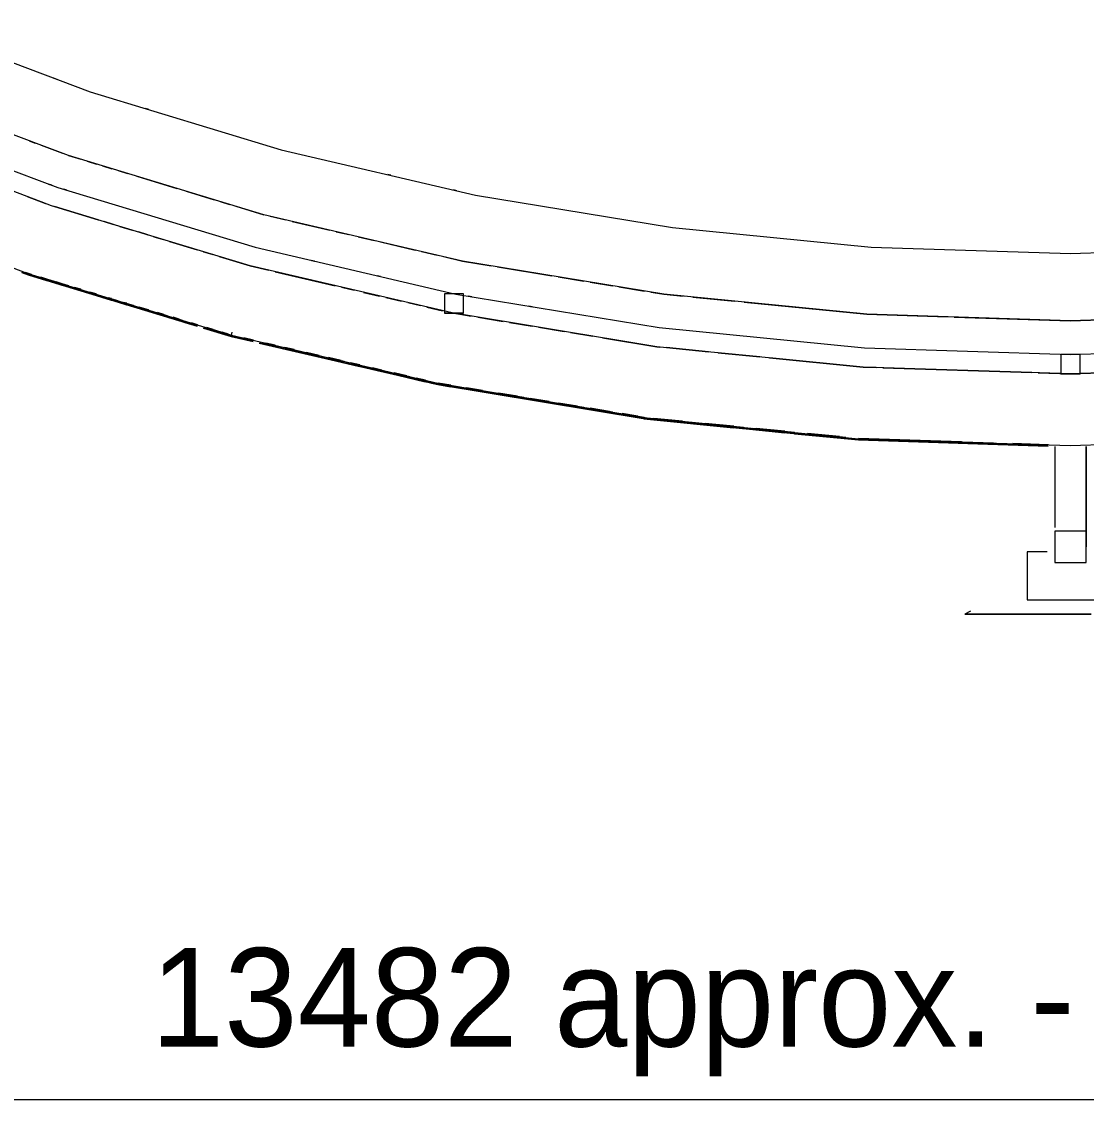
# Paper-space layout '01 Plans' of a CAD drawing. Header units: millimetres. Extents: x 5 to 415, y 7 to 290.
# Drawn here: x 70.19 to 92.33, y 107 to 129.42 of the extents above; entities that cross this region are included whole.
import ezdxf
from ezdxf.enums import TextEntityAlignment as Align

# ---------------------------------------------------------------- set-up
doc = ezdxf.new("R2010")
doc.units = ezdxf.units.MM
doc.layers.add('DIMENSIONS', color=7, linetype='Continuous')
doc.layers.add('GEOMETRY', color=7, linetype='Continuous')

# ---------------------------------------------------------------- blocks, each defined once
blk = doc.blocks.new('SHEET_01')
at = {"layer": 'DIMENSIONS', "lineweight": 13}
blk.add_line((24.592, 107), (159.408, 107), dxfattribs=at)
at = {"layer": 'GEOMETRY', "lineweight": 13}
for p, q in [((67.735, 129.418), (71.618, 127.957)), ((70.929, 128.216), (70.866, 128.24)), ((71.168, 126.631), (67.199, 128.125)), ((71.618, 127.957), (75.589, 126.752)), ((72.835, 127.588), (72.771, 127.607)), ((66.931, 127.478), (70.943, 125.968)), ((70.814, 125.589), (66.778, 127.109)), ((70.349, 126.939), (70.475, 126.892)), ((70.601, 126.844), (71.042, 126.678)), ((75.589, 126.752), (79.63, 125.81)), ((71.168, 126.631), (71.426, 126.553)), ((75.226, 125.4), (71.168, 126.631)), ((71.555, 126.514), (71.748, 126.455)), ((71.877, 126.416), (72.07, 126.357)), ((72.199, 126.318), (72.392, 126.26)), ((77.87, 126.22), (77.805, 126.235)), ((70.818, 126.015), (70.755, 126.039)), ((70.755, 126.039), (70.818, 126.015)), ((70.818, 126.015), (70.755, 126.039)), ((72.585, 126.201), (73.423, 125.947)), ((70.31, 125.779), (70.688, 125.637)), ((70.688, 125.637), (70.31, 125.779)), ((70.31, 125.779), (70.688, 125.637)), ((70.943, 125.968), (75.045, 124.724)), ((71.135, 125.91), (71.071, 125.929)), ((71.071, 125.929), (71.135, 125.91)), ((71.135, 125.91), (71.071, 125.929)), ((73.616, 125.888), (74.196, 125.712)), ((79.239, 125.901), (79.173, 125.916)), ((79.63, 125.81), (83.724, 125.134)), ((70.332, 124.169), (66.204, 125.723)), ((74.942, 124.337), (70.814, 125.589)), ((70.879, 125.57), (71.782, 125.296)), ((71.782, 125.296), (70.879, 125.57)), ((70.879, 125.57), (71.782, 125.296)), ((74.324, 125.673), (74.518, 125.615)), ((74.647, 125.576), (75.226, 125.4)), ((79.356, 124.437), (75.226, 125.4)), ((75.357, 125.369), (75.685, 125.293)), ((71.911, 125.257), (72.104, 125.198)), ((72.104, 125.198), (71.911, 125.257)), ((71.911, 125.257), (72.104, 125.198)), ((72.233, 125.159), (72.491, 125.081)), ((72.491, 125.081), (72.233, 125.159)), ((72.233, 125.159), (72.491, 125.081)), ((75.816, 125.262), (76.603, 125.079)), ((83.724, 125.134), (87.853, 124.727)), ((72.62, 125.042), (72.814, 124.983)), ((72.814, 124.983), (72.62, 125.042)), ((72.62, 125.042), (72.814, 124.983)), ((72.943, 124.944), (73.136, 124.885)), ((73.136, 124.885), (72.943, 124.944)), ((72.943, 124.944), (73.136, 124.885)), ((76.734, 125.048), (76.996, 124.987)), ((77.193, 124.941), (77.521, 124.865)), ((73.265, 124.846), (73.845, 124.67)), ((73.845, 124.67), (73.265, 124.846)), ((73.265, 124.846), (73.845, 124.67)), ((75.045, 124.724), (79.22, 123.75)), ((77.652, 124.834), (78.373, 124.666)), ((87.853, 124.727), (92, 124.592)), ((92, 124.592), (96.147, 124.727)), ((73.974, 124.631), (74.168, 124.572)), ((74.168, 124.572), (73.974, 124.631)), ((73.974, 124.631), (74.168, 124.572)), ((74.297, 124.533), (74.942, 124.337)), ((74.942, 124.337), (74.297, 124.533)), ((74.297, 124.533), (74.942, 124.337)), ((76.285, 124.435), (76.219, 124.45)), ((76.219, 124.45), (76.285, 124.435)), ((76.285, 124.435), (76.219, 124.45)), ((78.504, 124.636), (78.832, 124.559)), ((78.963, 124.529), (79.356, 124.437)), ((79.356, 124.437), (79.954, 124.338)), ((83.541, 123.746), (79.356, 124.437)), ((70.201, 124.197), (70.326, 124.15)), ((70.326, 124.15), (70.201, 124.197)), ((70.201, 124.197), (70.326, 124.15)), ((70.326, 124.15), (70.201, 124.197)), ((70.201, 124.197), (70.326, 124.15)), ((70.326, 124.15), (70.201, 124.197)), ((70.201, 124.197), (70.326, 124.15)), ((70.326, 124.15), (70.201, 124.197)), ((70.201, 124.197), (70.326, 124.15)), ((70.326, 124.15), (70.201, 124.197)), ((70.207, 124.216), (70.332, 124.169)), ((70.332, 124.169), (70.207, 124.216)), ((70.207, 124.216), (70.332, 124.169)), ((70.332, 124.169), (70.207, 124.216)), ((70.332, 124.169), (70.207, 124.216)), ((70.207, 124.216), (70.332, 124.169)), ((70.332, 124.169), (70.207, 124.216)), ((70.207, 124.216), (70.332, 124.169)), ((70.332, 124.169), (70.207, 124.216)), ((70.207, 124.216), (70.332, 124.169)), ((70.332, 124.169), (70.207, 124.216)), ((70.207, 124.216), (70.332, 124.169)), ((70.332, 124.169), (70.207, 124.216)), ((70.207, 124.216), (70.332, 124.169)), ((70.332, 124.169), (70.207, 124.216)), ((70.332, 124.169), (70.207, 124.216)), ((70.335, 124.178), (70.273, 124.202)), ((70.273, 124.202), (70.335, 124.178)), ((74.942, 124.337), (75.335, 124.246)), ((75.335, 124.246), (74.942, 124.337)), ((74.942, 124.337), (75.335, 124.246)), ((79.142, 123.358), (74.942, 124.337)), ((75.467, 124.215), (76.714, 123.924)), ((76.714, 123.924), (75.467, 124.215)), ((75.467, 124.215), (76.714, 123.924)), ((80.087, 124.316), (81.216, 124.13)), ((70.326, 124.15), (70.71, 124.034)), ((70.71, 124.034), (70.326, 124.15)), ((70.326, 124.15), (70.71, 124.034)), ((70.71, 124.034), (70.326, 124.15)), ((70.326, 124.15), (70.71, 124.034)), ((70.71, 124.034), (70.326, 124.15)), ((70.326, 124.15), (70.71, 124.034)), ((70.71, 124.034), (70.326, 124.15)), ((70.326, 124.15), (73.844, 123.083)), ((73.844, 123.083), (70.326, 124.15)), ((70.332, 124.169), (70.396, 124.149)), ((70.396, 124.149), (70.332, 124.169)), ((70.332, 124.169), (70.396, 124.149)), ((70.396, 124.149), (70.332, 124.169)), ((70.396, 124.149), (70.332, 124.169)), ((70.332, 124.169), (70.396, 124.149)), ((70.396, 124.149), (70.332, 124.169)), ((70.332, 124.169), (70.396, 124.149)), ((70.396, 124.149), (70.332, 124.169)), ((70.332, 124.169), (70.396, 124.149)), ((70.396, 124.149), (70.332, 124.169)), ((70.332, 124.169), (70.396, 124.149)), ((70.396, 124.149), (70.332, 124.169)), ((70.332, 124.169), (70.396, 124.149)), ((70.396, 124.149), (70.332, 124.169)), ((70.396, 124.149), (70.332, 124.169)), ((74.553, 122.888), (70.332, 124.169)), ((70.399, 124.159), (70.335, 124.178)), ((70.335, 124.178), (70.399, 124.159)), ((70.524, 124.111), (70.716, 124.052)), ((70.716, 124.052), (70.524, 124.111)), ((70.524, 124.111), (70.716, 124.052)), ((71.483, 123.82), (70.524, 124.111)), ((70.716, 124.052), (70.524, 124.111)), ((70.524, 124.111), (70.716, 124.052)), ((70.716, 124.052), (70.524, 124.111)), ((70.524, 124.111), (70.716, 124.052)), ((70.716, 124.052), (70.524, 124.111)), ((70.524, 124.111), (70.716, 124.052)), ((70.716, 124.052), (70.524, 124.111)), ((70.524, 124.111), (70.716, 124.052)), ((71.483, 123.82), (70.524, 124.111)), ((70.524, 124.111), (71.483, 123.82)), ((71.483, 123.82), (70.524, 124.111)), ((71.483, 123.82), (70.524, 124.111)), ((70.719, 124.062), (70.591, 124.101)), ((70.591, 124.101), (71.167, 123.926)), ((70.838, 123.995), (71.03, 123.936)), ((71.03, 123.936), (70.838, 123.995)), ((70.838, 123.995), (71.03, 123.936)), ((71.03, 123.936), (70.838, 123.995)), ((70.838, 123.995), (71.03, 123.936)), ((71.03, 123.936), (70.838, 123.995)), ((70.838, 123.995), (71.03, 123.936)), ((71.03, 123.936), (70.838, 123.995)), ((70.908, 123.994), (71.036, 123.955)), ((71.036, 123.955), (70.908, 123.994)), ((70.908, 123.994), (71.036, 123.955)), ((71.036, 123.955), (70.908, 123.994)), ((70.908, 123.994), (71.036, 123.955)), ((71.036, 123.955), (70.908, 123.994)), ((70.908, 123.994), (71.036, 123.955)), ((71.036, 123.955), (70.908, 123.994)), ((70.908, 123.994), (71.036, 123.955)), ((71.036, 123.955), (70.908, 123.994)), ((70.908, 123.994), (71.036, 123.955)), ((71.039, 123.965), (70.911, 124.004)), ((77.654, 124.115), (77.589, 124.131)), ((77.589, 124.131), (77.654, 124.115)), ((77.654, 124.115), (77.589, 124.131)), ((81.349, 124.108), (81.88, 124.02)), ((82.013, 123.998), (82.478, 123.921)), ((71.158, 123.898), (72.053, 123.626)), ((72.053, 123.626), (71.158, 123.898)), ((71.158, 123.898), (72.053, 123.626)), ((72.053, 123.626), (71.158, 123.898)), ((71.158, 123.898), (72.053, 123.626)), ((72.053, 123.626), (71.158, 123.898)), ((71.158, 123.898), (72.053, 123.626)), ((72.053, 123.626), (71.158, 123.898)), ((71.228, 123.897), (71.483, 123.82)), ((71.483, 123.82), (71.228, 123.897)), ((71.228, 123.897), (71.483, 123.82)), ((71.483, 123.82), (71.228, 123.897)), ((71.228, 123.897), (71.483, 123.82)), ((71.483, 123.82), (71.228, 123.897)), ((71.228, 123.897), (71.483, 123.82)), ((71.483, 123.82), (71.228, 123.897)), ((71.228, 123.897), (71.483, 123.82)), ((71.483, 123.82), (71.228, 123.897)), ((71.228, 123.897), (71.483, 123.82)), ((71.423, 123.849), (71.295, 123.887)), ((71.295, 123.887), (71.423, 123.849)), ((71.611, 123.781), (71.739, 123.742)), ((71.739, 123.742), (71.611, 123.781)), ((71.611, 123.781), (71.739, 123.742)), ((71.739, 123.742), (71.611, 123.781)), ((71.739, 123.742), (71.611, 123.781)), ((71.611, 123.781), (71.739, 123.742)), ((71.739, 123.742), (71.611, 123.781)), ((71.611, 123.781), (71.739, 123.742)), ((71.739, 123.742), (71.611, 123.781)), ((71.611, 123.781), (71.739, 123.742)), ((71.739, 123.742), (71.611, 123.781)), ((71.611, 123.781), (71.739, 123.742)), ((71.739, 123.742), (71.611, 123.781)), ((71.611, 123.781), (71.739, 123.742)), ((71.739, 123.742), (71.611, 123.781)), ((71.739, 123.742), (71.611, 123.781)), ((71.742, 123.752), (71.614, 123.79)), ((71.614, 123.79), (71.742, 123.752)), ((76.845, 123.894), (77.107, 123.832)), ((77.107, 123.832), (76.845, 123.894)), ((76.845, 123.894), (77.107, 123.832)), ((77.304, 123.786), (77.632, 123.71)), ((77.632, 123.71), (77.304, 123.786)), ((77.304, 123.786), (77.632, 123.71)), ((79.381, 123.754), (78.981, 123.754)), ((78.981, 123.754), (78.981, 123.354)), ((79.22, 123.75), (83.449, 123.052)), ((79.381, 123.354), (79.381, 123.754)), ((82.611, 123.9), (83.142, 123.812)), ((83.275, 123.79), (83.541, 123.746)), ((71.931, 123.684), (72.059, 123.645)), ((72.059, 123.645), (71.931, 123.684)), ((71.931, 123.684), (72.059, 123.645)), ((72.507, 123.509), (71.931, 123.684)), ((72.059, 123.645), (71.931, 123.684)), ((71.931, 123.684), (72.059, 123.645)), ((72.059, 123.645), (71.931, 123.684)), ((71.931, 123.684), (72.059, 123.645)), ((72.059, 123.645), (71.931, 123.684)), ((71.931, 123.684), (72.059, 123.645)), ((72.059, 123.645), (71.931, 123.684)), ((71.931, 123.684), (72.059, 123.645)), ((72.507, 123.509), (71.931, 123.684)), ((71.931, 123.684), (72.507, 123.509)), ((72.507, 123.509), (71.931, 123.684)), ((72.507, 123.509), (71.931, 123.684)), ((72.062, 123.655), (71.998, 123.674)), ((71.998, 123.674), (72.19, 123.616)), ((72.181, 123.587), (72.373, 123.529)), ((72.373, 123.529), (72.181, 123.587)), ((72.181, 123.587), (72.373, 123.529)), ((72.373, 123.529), (72.181, 123.587)), ((72.181, 123.587), (72.373, 123.529)), ((72.373, 123.529), (72.181, 123.587)), ((72.181, 123.587), (72.373, 123.529)), ((72.373, 123.529), (72.181, 123.587)), ((72.251, 123.587), (72.379, 123.548)), ((72.379, 123.548), (72.251, 123.587)), ((72.251, 123.587), (72.379, 123.548)), ((72.379, 123.548), (72.251, 123.587)), ((72.251, 123.587), (72.379, 123.548)), ((72.379, 123.548), (72.251, 123.587)), ((72.251, 123.587), (72.379, 123.548)), ((72.379, 123.548), (72.251, 123.587)), ((72.251, 123.587), (72.379, 123.548)), ((72.379, 123.548), (72.251, 123.587)), ((72.251, 123.587), (72.379, 123.548)), ((72.382, 123.558), (72.318, 123.577)), ((72.318, 123.577), (72.51, 123.519)), ((77.764, 123.679), (78.092, 123.603)), ((78.092, 123.603), (77.764, 123.679)), ((77.764, 123.679), (78.092, 123.603)), ((78.223, 123.572), (78.486, 123.511)), ((78.486, 123.511), (78.223, 123.572)), ((78.223, 123.572), (78.486, 123.511)), ((79.55, 123.696), (79.484, 123.707)), ((79.484, 123.707), (79.55, 123.696)), ((79.55, 123.696), (79.484, 123.707)), ((83.541, 123.746), (83.943, 123.706)), ((87.761, 123.33), (83.541, 123.746)), ((84.144, 123.687), (85.015, 123.601)), ((85.216, 123.581), (87.761, 123.33)), ((72.565, 123.471), (73.141, 123.296)), ((73.141, 123.296), (72.565, 123.471)), ((72.565, 123.471), (73.141, 123.296)), ((73.141, 123.296), (72.565, 123.471)), ((72.565, 123.471), (73.141, 123.296)), ((73.141, 123.296), (72.565, 123.471)), ((72.565, 123.471), (73.141, 123.296)), ((73.141, 123.296), (72.565, 123.471)), ((72.635, 123.47), (72.827, 123.412)), ((72.827, 123.412), (72.635, 123.47)), ((72.635, 123.47), (72.827, 123.412)), ((72.827, 123.412), (72.635, 123.47)), ((72.827, 123.412), (72.635, 123.47)), ((72.635, 123.47), (72.827, 123.412)), ((72.827, 123.412), (72.635, 123.47)), ((72.635, 123.47), (72.827, 123.412)), ((72.827, 123.412), (72.635, 123.47)), ((72.635, 123.47), (72.827, 123.412)), ((72.827, 123.412), (72.635, 123.47)), ((72.635, 123.47), (72.827, 123.412)), ((72.827, 123.412), (72.635, 123.47)), ((72.635, 123.47), (72.827, 123.412)), ((72.827, 123.412), (72.635, 123.47)), ((72.827, 123.412), (72.635, 123.47)), ((72.829, 123.422), (72.638, 123.48)), ((72.638, 123.48), (72.829, 123.422)), ((72.954, 123.373), (73.146, 123.315)), ((73.146, 123.315), (72.954, 123.373)), ((72.954, 123.373), (73.146, 123.315)), ((73.21, 123.296), (72.954, 123.373)), ((73.146, 123.315), (72.954, 123.373)), ((72.954, 123.373), (73.146, 123.315)), ((73.146, 123.315), (72.954, 123.373)), ((72.954, 123.373), (73.146, 123.315)), ((73.146, 123.315), (72.954, 123.373)), ((72.954, 123.373), (73.146, 123.315)), ((73.146, 123.315), (72.954, 123.373)), ((72.954, 123.373), (73.146, 123.315)), ((73.21, 123.296), (72.954, 123.373)), ((72.954, 123.373), (73.21, 123.296)), ((73.21, 123.296), (72.954, 123.373)), ((73.21, 123.296), (72.954, 123.373)), ((73.149, 123.325), (73.021, 123.364)), ((73.021, 123.364), (73.213, 123.305)), ((78.617, 123.48), (78.945, 123.404)), ((78.945, 123.404), (78.617, 123.48)), ((78.617, 123.48), (78.945, 123.404)), ((79.381, 123.354), (78.981, 123.354)), ((78.981, 123.354), (79.381, 123.354)), ((78.981, 123.354), (78.981, 123.354)), ((79.076, 123.373), (79.142, 123.358)), ((79.142, 123.358), (79.076, 123.373)), ((79.076, 123.373), (79.142, 123.358)), ((79.142, 123.358), (79.541, 123.292)), ((79.541, 123.292), (79.142, 123.358)), ((79.142, 123.358), (79.541, 123.292)), ((83.397, 122.655), (79.142, 123.358)), ((79.381, 123.354), (79.381, 123.354)), ((80.806, 123.488), (80.74, 123.499)), ((80.74, 123.499), (80.806, 123.488)), ((80.806, 123.488), (80.74, 123.499)), ((87.761, 123.33), (89.443, 123.275)), ((92, 123.192), (87.761, 123.33)), ((92, 123.192), (96.239, 123.33)), ((96.239, 123.33), (92, 123.192)), ((73.269, 123.257), (73.461, 123.199)), ((73.461, 123.199), (73.269, 123.257)), ((73.269, 123.257), (73.461, 123.199)), ((73.461, 123.199), (73.269, 123.257)), ((73.269, 123.257), (73.461, 123.199)), ((73.461, 123.199), (73.269, 123.257)), ((73.269, 123.257), (73.461, 123.199)), ((73.461, 123.199), (73.269, 123.257)), ((73.338, 123.257), (73.466, 123.218)), ((73.466, 123.218), (73.338, 123.257)), ((73.338, 123.257), (73.466, 123.218)), ((73.53, 123.199), (73.338, 123.257)), ((73.466, 123.218), (73.338, 123.257)), ((73.338, 123.257), (73.466, 123.218)), ((73.466, 123.218), (73.338, 123.257)), ((73.338, 123.257), (73.466, 123.218)), ((73.466, 123.218), (73.338, 123.257)), ((73.338, 123.257), (73.466, 123.218)), ((73.466, 123.218), (73.338, 123.257)), ((73.338, 123.257), (73.466, 123.218)), ((73.53, 123.199), (73.338, 123.257)), ((73.338, 123.257), (73.53, 123.199)), ((73.53, 123.199), (73.338, 123.257)), ((73.53, 123.199), (73.338, 123.257)), ((73.469, 123.228), (73.341, 123.267)), ((73.341, 123.267), (73.533, 123.208)), ((73.589, 123.16), (73.844, 123.083)), ((73.844, 123.083), (73.589, 123.16)), ((73.589, 123.16), (73.844, 123.083)), ((73.844, 123.083), (73.589, 123.16)), ((73.589, 123.16), (73.844, 123.083)), ((73.844, 123.083), (73.589, 123.16)), ((73.589, 123.16), (73.844, 123.083)), ((73.844, 123.083), (73.589, 123.16)), ((73.658, 123.16), (73.85, 123.102)), ((73.85, 123.102), (73.658, 123.16)), ((73.658, 123.16), (73.85, 123.102)), ((73.85, 123.102), (73.658, 123.16)), ((73.85, 123.102), (73.658, 123.16)), ((73.658, 123.16), (73.85, 123.102)), ((73.85, 123.102), (73.658, 123.16)), ((73.658, 123.16), (73.85, 123.102)), ((73.85, 123.102), (73.658, 123.16)), ((73.658, 123.16), (73.85, 123.102)), ((73.85, 123.102), (73.658, 123.16)), ((73.658, 123.16), (73.85, 123.102)), ((73.85, 123.102), (73.658, 123.16)), ((73.658, 123.16), (73.85, 123.102)), ((73.85, 123.102), (73.658, 123.16)), ((73.85, 123.102), (73.658, 123.16)), ((73.853, 123.111), (73.725, 123.15)), ((73.725, 123.15), (73.853, 123.111)), ((79.674, 123.27), (80.206, 123.182)), ((80.206, 123.182), (79.674, 123.27)), ((79.674, 123.27), (80.206, 123.182)), ((80.339, 123.16), (80.804, 123.084)), ((80.804, 123.084), (80.339, 123.16)), ((80.339, 123.16), (80.804, 123.084)), ((89.578, 123.271), (92, 123.192)), ((73.972, 123.044), (74.164, 122.986)), ((74.164, 122.986), (73.972, 123.044)), ((73.972, 123.044), (74.164, 122.986)), ((74.164, 122.986), (73.972, 123.044)), ((73.972, 123.044), (74.164, 122.986)), ((74.164, 122.986), (73.972, 123.044)), ((73.972, 123.044), (74.164, 122.986)), ((74.164, 122.986), (73.972, 123.044)), ((73.972, 123.044), (74.548, 122.869)), ((74.548, 122.869), (73.972, 123.044)), ((74.042, 123.044), (74.17, 123.005)), ((74.17, 123.005), (74.042, 123.044)), ((74.042, 123.044), (74.17, 123.005)), ((74.553, 122.888), (74.042, 123.044)), ((74.17, 123.005), (74.042, 123.044)), ((74.042, 123.044), (74.17, 123.005)), ((74.17, 123.005), (74.042, 123.044)), ((74.042, 123.044), (74.17, 123.005)), ((74.17, 123.005), (74.042, 123.044)), ((74.042, 123.044), (74.17, 123.005)), ((74.17, 123.005), (74.042, 123.044)), ((74.042, 123.044), (74.17, 123.005)), ((74.553, 122.888), (74.042, 123.044)), ((74.042, 123.044), (74.553, 122.888)), ((74.553, 122.888), (74.042, 123.044)), ((74.553, 122.888), (74.042, 123.044)), ((74.172, 123.014), (74.044, 123.053)), ((74.044, 123.053), (74.556, 122.898)), ((74.292, 122.947), (74.484, 122.889)), ((74.484, 122.889), (74.292, 122.947)), ((74.292, 122.947), (74.484, 122.889)), ((74.484, 122.889), (74.292, 122.947)), ((74.292, 122.947), (74.484, 122.889)), ((74.484, 122.889), (74.292, 122.947)), ((74.292, 122.947), (74.484, 122.889)), ((74.484, 122.889), (74.292, 122.947)), ((74.362, 122.947), (74.489, 122.908)), ((74.489, 122.908), (74.362, 122.947)), ((74.362, 122.947), (74.489, 122.908)), ((74.489, 122.908), (74.362, 122.947)), ((74.362, 122.947), (74.489, 122.908)), ((74.489, 122.908), (74.362, 122.947)), ((74.362, 122.947), (74.489, 122.908)), ((74.489, 122.908), (74.362, 122.947)), ((74.362, 122.947), (74.489, 122.908)), ((74.489, 122.908), (74.362, 122.947)), ((74.362, 122.947), (74.489, 122.908)), ((74.492, 122.917), (74.364, 122.956)), ((74.548, 122.869), (75.004, 122.763)), ((75.004, 122.763), (74.548, 122.869)), ((74.553, 122.888), (74.571, 122.955)), ((74.618, 122.873), (74.553, 122.888)), ((74.618, 122.873), (74.553, 122.888)), ((74.553, 122.888), (74.618, 122.873)), ((74.618, 122.873), (74.553, 122.888)), ((74.618, 122.873), (74.553, 122.888)), ((78.849, 121.887), (74.553, 122.888)), ((74.556, 122.898), (74.621, 122.883)), ((80.937, 123.062), (81.469, 122.974)), ((81.469, 122.974), (80.937, 123.062)), ((80.937, 123.062), (81.469, 122.974)), ((81.602, 122.952), (82.067, 122.875)), ((82.067, 122.875), (81.602, 122.952)), ((81.602, 122.952), (82.067, 122.875)), ((83.449, 123.052), (87.716, 122.632)), ((74.678, 122.839), (75.004, 122.763)), ((75.004, 122.763), (74.678, 122.839)), ((74.678, 122.839), (75.004, 122.763)), ((75.004, 122.763), (74.678, 122.839)), ((74.678, 122.839), (75.004, 122.763)), ((75.004, 122.763), (74.678, 122.839)), ((74.678, 122.839), (75.004, 122.763)), ((75.004, 122.763), (74.678, 122.839)), ((74.749, 122.843), (75.009, 122.782)), ((75.009, 122.782), (74.749, 122.843)), ((74.749, 122.843), (75.009, 122.782)), ((75.009, 122.782), (74.749, 122.843)), ((75.009, 122.782), (74.749, 122.843)), ((74.749, 122.843), (75.009, 122.782)), ((75.009, 122.782), (74.749, 122.843)), ((74.749, 122.843), (75.009, 122.782)), ((75.009, 122.782), (74.749, 122.843)), ((74.749, 122.843), (75.009, 122.782)), ((75.009, 122.782), (74.749, 122.843)), ((74.749, 122.843), (75.009, 122.782)), ((75.009, 122.782), (74.749, 122.843)), ((74.749, 122.843), (75.009, 122.782)), ((75.009, 122.782), (74.749, 122.843)), ((75.009, 122.782), (74.749, 122.843)), ((75.012, 122.792), (74.816, 122.837)), ((74.816, 122.837), (75.012, 122.792)), ((75.134, 122.732), (75.46, 122.657)), ((75.46, 122.657), (75.134, 122.732)), ((75.134, 122.732), (75.46, 122.657)), ((75.46, 122.657), (75.134, 122.732)), ((75.134, 122.732), (75.46, 122.657)), ((75.46, 122.657), (75.134, 122.732)), ((75.134, 122.732), (75.46, 122.657)), ((75.46, 122.657), (75.134, 122.732)), ((75.134, 122.732), (78.845, 121.867)), ((78.845, 121.867), (75.134, 122.732)), ((75.204, 122.737), (75.465, 122.676)), ((75.465, 122.676), (75.204, 122.737)), ((75.204, 122.737), (75.465, 122.676)), ((75.53, 122.661), (75.204, 122.737)), ((75.465, 122.676), (75.204, 122.737)), ((75.204, 122.737), (75.465, 122.676)), ((75.465, 122.676), (75.204, 122.737)), ((75.204, 122.737), (75.465, 122.676)), ((75.465, 122.676), (75.204, 122.737)), ((75.204, 122.737), (75.465, 122.676)), ((75.465, 122.676), (75.204, 122.737)), ((75.204, 122.737), (75.465, 122.676)), ((75.53, 122.661), (75.204, 122.737)), ((75.204, 122.737), (75.53, 122.661)), ((75.53, 122.661), (75.204, 122.737)), ((75.53, 122.661), (75.204, 122.737)), ((75.467, 122.686), (75.272, 122.731)), ((75.272, 122.731), (75.532, 122.67)), ((75.66, 122.63), (75.855, 122.585)), ((75.855, 122.585), (75.66, 122.63)), ((75.66, 122.63), (75.855, 122.585)), ((75.985, 122.555), (75.66, 122.63)), ((75.855, 122.585), (75.66, 122.63)), ((75.66, 122.63), (75.855, 122.585)), ((75.855, 122.585), (75.66, 122.63)), ((75.66, 122.63), (75.855, 122.585)), ((75.855, 122.585), (75.66, 122.63)), ((75.66, 122.63), (75.855, 122.585)), ((75.855, 122.585), (75.66, 122.63)), ((75.66, 122.63), (75.855, 122.585)), ((75.985, 122.555), (75.66, 122.63)), ((75.66, 122.63), (75.985, 122.555)), ((75.985, 122.555), (75.66, 122.63)), ((75.985, 122.555), (75.66, 122.63)), ((75.858, 122.595), (75.662, 122.64)), ((75.662, 122.64), (75.988, 122.564)), ((82.267, 122.842), (83.397, 122.655)), ((83.397, 122.655), (82.267, 122.842)), ((82.267, 122.842), (83.397, 122.655)), ((83.397, 122.655), (83.464, 122.649)), ((83.464, 122.649), (83.397, 122.655)), ((83.397, 122.655), (83.464, 122.649)), ((87.689, 122.233), (83.397, 122.655)), ((83.598, 122.636), (84.47, 122.55)), ((84.47, 122.55), (83.598, 122.636)), ((83.598, 122.636), (84.47, 122.55)), ((87.716, 122.632), (92, 122.492)), ((92, 122.492), (96.284, 122.632)), ((75.59, 122.626), (75.85, 122.565)), ((75.85, 122.565), (75.59, 122.626)), ((75.59, 122.626), (75.85, 122.565)), ((75.85, 122.565), (75.59, 122.626)), ((75.59, 122.626), (75.85, 122.565)), ((75.85, 122.565), (75.59, 122.626)), ((75.59, 122.626), (75.85, 122.565)), ((75.85, 122.565), (75.59, 122.626)), ((75.981, 122.535), (77.218, 122.247)), ((77.218, 122.247), (75.981, 122.535)), ((75.981, 122.535), (77.218, 122.247)), ((77.218, 122.247), (75.981, 122.535)), ((75.981, 122.535), (77.218, 122.247)), ((77.218, 122.247), (75.981, 122.535)), ((75.981, 122.535), (77.218, 122.247)), ((77.218, 122.247), (75.981, 122.535)), ((76.116, 122.524), (76.376, 122.463)), ((76.376, 122.463), (76.116, 122.524)), ((76.116, 122.524), (76.376, 122.463)), ((76.376, 122.463), (76.116, 122.524)), ((76.376, 122.463), (76.116, 122.524)), ((76.116, 122.524), (76.376, 122.463)), ((76.376, 122.463), (76.116, 122.524)), ((76.116, 122.524), (76.376, 122.463)), ((76.376, 122.463), (76.116, 122.524)), ((76.116, 122.524), (76.376, 122.463)), ((76.376, 122.463), (76.116, 122.524)), ((76.116, 122.524), (76.376, 122.463)), ((76.376, 122.463), (76.116, 122.524)), ((76.116, 122.524), (76.376, 122.463)), ((76.376, 122.463), (76.116, 122.524)), ((76.376, 122.463), (76.116, 122.524)), ((76.378, 122.473), (76.118, 122.534)), ((76.118, 122.534), (76.378, 122.473)), ((76.571, 122.418), (76.832, 122.357)), ((76.832, 122.357), (76.571, 122.418)), ((76.571, 122.418), (76.832, 122.357)), ((76.897, 122.342), (76.571, 122.418)), ((76.832, 122.357), (76.571, 122.418)), ((76.571, 122.418), (76.832, 122.357)), ((76.832, 122.357), (76.571, 122.418)), ((76.571, 122.418), (76.832, 122.357)), ((76.832, 122.357), (76.571, 122.418)), ((76.571, 122.418), (76.832, 122.357)), ((76.832, 122.357), (76.571, 122.418)), ((76.571, 122.418), (76.832, 122.357)), ((76.897, 122.342), (76.571, 122.418)), ((76.571, 122.418), (76.897, 122.342)), ((76.897, 122.342), (76.571, 122.418)), ((76.897, 122.342), (76.571, 122.418)), ((76.834, 122.367), (76.573, 122.428)), ((76.573, 122.428), (76.899, 122.352)), ((84.671, 122.53), (85.543, 122.444)), ((85.543, 122.444), (84.671, 122.53)), ((84.671, 122.53), (85.543, 122.444)), ((85.744, 122.424), (87.689, 122.233)), ((87.689, 122.233), (85.744, 122.424)), ((85.744, 122.424), (87.689, 122.233)), ((92.2, 122.492), (91.8, 122.492)), ((91.8, 122.492), (91.8, 122.092)), ((92.2, 122.092), (92.2, 122.492)), ((77.027, 122.312), (77.222, 122.266)), ((77.222, 122.266), (77.027, 122.312)), ((77.027, 122.312), (77.222, 122.266)), ((77.352, 122.236), (77.027, 122.312)), ((77.222, 122.266), (77.027, 122.312)), ((77.027, 122.312), (77.222, 122.266)), ((77.222, 122.266), (77.027, 122.312)), ((77.027, 122.312), (77.222, 122.266)), ((77.222, 122.266), (77.027, 122.312)), ((77.027, 122.312), (77.222, 122.266)), ((77.222, 122.266), (77.027, 122.312)), ((77.027, 122.312), (77.222, 122.266)), ((77.352, 122.236), (77.027, 122.312)), ((77.027, 122.312), (77.352, 122.236)), ((77.352, 122.236), (77.027, 122.312)), ((77.352, 122.236), (77.027, 122.312)), ((77.224, 122.276), (77.029, 122.321)), ((77.029, 122.321), (77.354, 122.246)), ((77.348, 122.216), (77.673, 122.14)), ((77.673, 122.14), (77.348, 122.216)), ((77.348, 122.216), (77.673, 122.14)), ((77.673, 122.14), (77.348, 122.216)), ((77.348, 122.216), (77.673, 122.14)), ((77.673, 122.14), (77.348, 122.216)), ((77.348, 122.216), (77.673, 122.14)), ((77.673, 122.14), (77.348, 122.216)), ((77.482, 122.205), (77.678, 122.16)), ((77.678, 122.16), (77.482, 122.205)), ((77.482, 122.205), (77.678, 122.16)), ((77.743, 122.145), (77.482, 122.205)), ((77.678, 122.16), (77.482, 122.205)), ((77.482, 122.205), (77.678, 122.16)), ((77.678, 122.16), (77.482, 122.205)), ((77.482, 122.205), (77.678, 122.16)), ((77.678, 122.16), (77.482, 122.205)), ((77.482, 122.205), (77.678, 122.16)), ((77.678, 122.16), (77.482, 122.205)), ((77.482, 122.205), (77.678, 122.16)), ((77.743, 122.145), (77.482, 122.205)), ((77.482, 122.205), (77.743, 122.145)), ((77.743, 122.145), (77.482, 122.205)), ((77.743, 122.145), (77.482, 122.205)), ((77.68, 122.17), (77.485, 122.215)), ((77.485, 122.215), (77.745, 122.155)), ((87.689, 122.233), (87.959, 122.224)), ((87.959, 122.224), (87.689, 122.233)), ((87.689, 122.233), (87.959, 122.224)), ((92, 122.092), (87.689, 122.233)), ((88.094, 122.219), (91.192, 122.118)), ((91.192, 122.118), (88.094, 122.219)), ((88.094, 122.219), (91.192, 122.118)), ((92, 122.092), (96.311, 122.233)), ((96.311, 122.233), (92, 122.092)), ((92, 122.092), (96.311, 122.233)), ((96.311, 122.233), (92, 122.092)), ((77.804, 122.11), (78.585, 121.928)), ((78.585, 121.928), (77.804, 122.11)), ((77.804, 122.11), (78.585, 121.928)), ((78.585, 121.928), (77.804, 122.11)), ((77.804, 122.11), (78.585, 121.928)), ((78.585, 121.928), (77.804, 122.11)), ((77.804, 122.11), (78.585, 121.928)), ((78.585, 121.928), (77.804, 122.11)), ((77.873, 122.114), (78.198, 122.039)), ((78.198, 122.039), (77.873, 122.114)), ((77.873, 122.114), (78.198, 122.039)), ((78.849, 121.887), (77.873, 122.114)), ((78.198, 122.039), (77.873, 122.114)), ((77.873, 122.114), (78.198, 122.039)), ((78.198, 122.039), (77.873, 122.114)), ((77.873, 122.114), (78.198, 122.039)), ((78.198, 122.039), (77.873, 122.114)), ((77.873, 122.114), (78.198, 122.039)), ((78.198, 122.039), (77.873, 122.114)), ((77.873, 122.114), (78.198, 122.039)), ((78.849, 121.887), (77.873, 122.114)), ((77.873, 122.114), (78.849, 121.887)), ((78.849, 121.887), (77.873, 122.114)), ((78.849, 121.887), (77.873, 122.114)), ((78.2, 122.048), (77.94, 122.109)), ((77.94, 122.109), (78.266, 122.033)), ((78.329, 122.008), (78.589, 121.947)), ((78.589, 121.947), (78.329, 122.008)), ((78.329, 122.008), (78.589, 121.947)), ((78.589, 121.947), (78.329, 122.008)), ((78.329, 122.008), (78.589, 121.947)), ((78.589, 121.947), (78.329, 122.008)), ((78.329, 122.008), (78.589, 121.947)), ((78.589, 121.947), (78.329, 122.008)), ((78.329, 122.008), (78.589, 121.947)), ((78.589, 121.947), (78.329, 122.008)), ((78.329, 122.008), (78.589, 121.947)), ((78.591, 121.957), (78.396, 122.003)), ((78.396, 122.003), (78.721, 121.927)), ((91.326, 122.114), (92, 122.092)), ((92, 122.092), (91.326, 122.114)), ((91.326, 122.114), (92, 122.092)), ((92.2, 122.092), (91.8, 122.092)), ((91.8, 122.092), (92.2, 122.092)), ((91.8, 122.092), (91.8, 122.092)), ((92.2, 122.092), (92.2, 122.092)), ((78.715, 121.898), (78.845, 121.867)), ((78.845, 121.867), (78.715, 121.898)), ((78.715, 121.898), (78.845, 121.867)), ((78.845, 121.867), (78.715, 121.898)), ((78.715, 121.898), (78.845, 121.867)), ((78.845, 121.867), (78.715, 121.898)), ((78.715, 121.898), (78.845, 121.867)), ((78.845, 121.867), (78.715, 121.898)), ((78.784, 121.902), (78.849, 121.887)), ((78.849, 121.887), (78.784, 121.902)), ((78.784, 121.902), (78.849, 121.887)), ((78.849, 121.887), (78.784, 121.902)), ((78.784, 121.902), (78.849, 121.887)), ((78.849, 121.887), (78.784, 121.902)), ((78.784, 121.902), (78.849, 121.887)), ((78.849, 121.887), (78.784, 121.902)), ((78.784, 121.902), (78.849, 121.887)), ((78.849, 121.887), (78.784, 121.902)), ((78.784, 121.902), (78.849, 121.887)), ((78.845, 121.867), (79.109, 121.824)), ((79.109, 121.824), (78.845, 121.867)), ((78.845, 121.867), (79.109, 121.824)), ((79.109, 121.824), (78.845, 121.867)), ((78.845, 121.867), (79.109, 121.824)), ((79.109, 121.824), (78.845, 121.867)), ((78.845, 121.867), (79.109, 121.824)), ((79.109, 121.824), (78.845, 121.867)), ((78.845, 121.867), (83.199, 121.148)), ((83.199, 121.148), (78.845, 121.867)), ((78.849, 121.887), (79.113, 121.843)), ((79.113, 121.843), (78.849, 121.887)), ((78.849, 121.887), (79.113, 121.843)), ((79.311, 121.811), (78.849, 121.887)), ((79.113, 121.843), (78.849, 121.887)), ((78.849, 121.887), (79.113, 121.843)), ((79.113, 121.843), (78.849, 121.887)), ((78.849, 121.887), (79.113, 121.843)), ((79.113, 121.843), (78.849, 121.887)), ((78.849, 121.887), (79.113, 121.843)), ((79.113, 121.843), (78.849, 121.887)), ((78.849, 121.887), (79.113, 121.843)), ((79.311, 121.811), (78.849, 121.887)), ((78.849, 121.887), (79.311, 121.811)), ((79.311, 121.811), (78.849, 121.887)), ((79.311, 121.811), (78.849, 121.887)), ((83.201, 121.168), (78.849, 121.887)), ((79.115, 121.853), (78.851, 121.897)), ((78.851, 121.897), (79.313, 121.82)), ((79.307, 121.791), (79.769, 121.715)), ((79.769, 121.715), (79.307, 121.791)), ((79.307, 121.791), (79.769, 121.715)), ((79.769, 121.715), (79.307, 121.791)), ((79.307, 121.791), (79.769, 121.715)), ((79.769, 121.715), (79.307, 121.791)), ((79.307, 121.791), (79.769, 121.715)), ((79.769, 121.715), (79.307, 121.791)), ((79.443, 121.789), (79.772, 121.734)), ((79.772, 121.734), (79.443, 121.789)), ((79.443, 121.789), (79.772, 121.734)), ((82.476, 121.288), (79.443, 121.789)), ((79.772, 121.734), (79.443, 121.789)), ((79.443, 121.789), (79.772, 121.734)), ((79.772, 121.734), (79.443, 121.789)), ((79.443, 121.789), (79.772, 121.734)), ((79.772, 121.734), (79.443, 121.789)), ((79.443, 121.789), (79.772, 121.734)), ((79.772, 121.734), (79.443, 121.789)), ((79.443, 121.789), (79.772, 121.734)), ((82.476, 121.288), (79.443, 121.789)), ((79.443, 121.789), (82.476, 121.288)), ((82.476, 121.288), (79.443, 121.789)), ((82.476, 121.288), (79.443, 121.789)), ((79.774, 121.744), (79.445, 121.799)), ((79.445, 121.799), (79.972, 121.712)), ((79.901, 121.693), (83.001, 121.181)), ((83.001, 121.181), (79.901, 121.693)), ((79.901, 121.693), (83.001, 121.181)), ((83.001, 121.181), (79.901, 121.693)), ((79.901, 121.693), (83.001, 121.181)), ((83.001, 121.181), (79.901, 121.693)), ((79.901, 121.693), (83.001, 121.181)), ((83.001, 121.181), (79.901, 121.693)), ((80.036, 121.691), (80.498, 121.615)), ((80.498, 121.615), (80.036, 121.691)), ((80.036, 121.691), (80.498, 121.615)), ((80.498, 121.615), (80.036, 121.691)), ((80.036, 121.691), (80.498, 121.615)), ((80.498, 121.615), (80.036, 121.691)), ((80.036, 121.691), (80.498, 121.615)), ((80.498, 121.615), (80.036, 121.691)), ((80.036, 121.691), (80.498, 121.615)), ((80.498, 121.615), (80.036, 121.691)), ((80.036, 121.691), (80.498, 121.615)), ((80.5, 121.624), (80.104, 121.69)), ((80.104, 121.69), (80.631, 121.603)), ((80.696, 121.582), (81.157, 121.506)), ((81.157, 121.506), (80.696, 121.582)), ((80.696, 121.582), (81.157, 121.506)), ((81.157, 121.506), (80.696, 121.582)), ((80.696, 121.582), (81.157, 121.506)), ((81.157, 121.506), (80.696, 121.582)), ((80.696, 121.582), (81.157, 121.506)), ((81.157, 121.506), (80.696, 121.582)), ((80.696, 121.582), (81.157, 121.506)), ((81.157, 121.506), (80.696, 121.582)), ((80.696, 121.582), (81.157, 121.506)), ((81.159, 121.516), (80.763, 121.581)), ((80.763, 121.581), (81.225, 121.505)), ((81.289, 121.484), (81.751, 121.408)), ((81.751, 121.408), (81.289, 121.484)), ((81.289, 121.484), (81.751, 121.408)), ((81.751, 121.408), (81.289, 121.484)), ((81.289, 121.484), (81.751, 121.408)), ((81.751, 121.408), (81.289, 121.484)), ((81.289, 121.484), (81.751, 121.408)), ((81.751, 121.408), (81.289, 121.484)), ((81.289, 121.484), (81.751, 121.408)), ((81.751, 121.408), (81.289, 121.484)), ((81.289, 121.484), (81.751, 121.408)), ((81.752, 121.418), (81.357, 121.483)), ((81.357, 121.483), (81.884, 121.396)), ((81.949, 121.375), (82.41, 121.299)), ((82.41, 121.299), (81.949, 121.375)), ((81.949, 121.375), (82.41, 121.299)), ((82.41, 121.299), (81.949, 121.375)), ((81.949, 121.375), (82.41, 121.299)), ((82.41, 121.299), (81.949, 121.375)), ((81.949, 121.375), (82.41, 121.299)), ((82.41, 121.299), (81.949, 121.375)), ((81.949, 121.375), (82.41, 121.299)), ((82.41, 121.299), (81.949, 121.375)), ((81.949, 121.375), (82.41, 121.299)), ((82.412, 121.309), (82.016, 121.374)), ((82.016, 121.374), (82.477, 121.298)), ((82.608, 121.266), (83.004, 121.201)), ((83.004, 121.201), (82.608, 121.266)), ((82.608, 121.266), (83.004, 121.201)), ((83.201, 121.168), (82.608, 121.266)), ((83.004, 121.201), (82.608, 121.266)), ((82.608, 121.266), (83.004, 121.201)), ((83.004, 121.201), (82.608, 121.266)), ((82.608, 121.266), (83.004, 121.201)), ((83.004, 121.201), (82.608, 121.266)), ((82.608, 121.266), (83.004, 121.201)), ((83.004, 121.201), (82.608, 121.266)), ((82.608, 121.266), (83.004, 121.201)), ((83.201, 121.168), (82.608, 121.266)), ((82.608, 121.266), (83.201, 121.168)), ((83.201, 121.168), (82.608, 121.266)), ((83.201, 121.168), (82.608, 121.266)), ((83.005, 121.211), (82.675, 121.265)), ((82.675, 121.265), (83.137, 121.189)), ((83.133, 121.159), (83.199, 121.148)), ((83.199, 121.148), (83.133, 121.159)), ((83.133, 121.159), (83.199, 121.148)), ((83.199, 121.148), (83.133, 121.159)), ((83.133, 121.159), (83.199, 121.148)), ((83.199, 121.148), (83.133, 121.159)), ((83.133, 121.159), (83.199, 121.148)), ((83.199, 121.148), (83.133, 121.159)), ((83.199, 121.148), (84.995, 120.971)), ((84.995, 120.971), (83.199, 121.148)), ((83.199, 121.148), (84.995, 120.971)), ((84.995, 120.971), (83.199, 121.148)), ((83.199, 121.148), (84.995, 120.971)), ((84.995, 120.971), (83.199, 121.148)), ((83.199, 121.148), (84.995, 120.971)), ((84.995, 120.971), (83.199, 121.148)), ((83.199, 121.148), (87.59, 120.716)), ((87.59, 120.716), (83.199, 121.148)), ((83.201, 121.168), (83.933, 121.096)), ((83.933, 121.096), (83.201, 121.168)), ((83.201, 121.168), (83.933, 121.096)), ((85.197, 120.972), (83.201, 121.168)), ((83.933, 121.096), (83.201, 121.168)), ((83.201, 121.168), (83.933, 121.096)), ((83.933, 121.096), (83.201, 121.168)), ((83.201, 121.168), (83.933, 121.096)), ((83.933, 121.096), (83.201, 121.168)), ((83.201, 121.168), (83.933, 121.096)), ((83.933, 121.096), (83.201, 121.168)), ((83.201, 121.168), (83.933, 121.096)), ((85.197, 120.972), (83.201, 121.168)), ((83.201, 121.168), (85.197, 120.972)), ((85.197, 120.972), (83.201, 121.168)), ((85.197, 120.972), (83.201, 121.168)), ((87.591, 120.736), (83.201, 121.168)), ((83.934, 121.106), (83.336, 121.165)), ((83.336, 121.165), (84.2, 121.08)), ((84.266, 121.063), (84.997, 120.991)), ((84.997, 120.991), (84.266, 121.063)), ((84.266, 121.063), (84.997, 120.991)), ((84.997, 120.991), (84.266, 121.063)), ((84.266, 121.063), (84.997, 120.991)), ((84.997, 120.991), (84.266, 121.063)), ((84.266, 121.063), (84.997, 120.991)), ((84.997, 120.991), (84.266, 121.063)), ((84.266, 121.063), (84.997, 120.991)), ((84.997, 120.991), (84.266, 121.063)), ((84.266, 121.063), (84.997, 120.991)), ((84.998, 121.001), (84.4, 121.06)), ((84.4, 121.06), (85.198, 120.982)), ((85.195, 120.952), (86.06, 120.867)), ((86.06, 120.867), (85.195, 120.952)), ((85.195, 120.952), (86.06, 120.867)), ((86.06, 120.867), (85.195, 120.952)), ((85.195, 120.952), (86.06, 120.867)), ((86.06, 120.867), (85.195, 120.952)), ((85.195, 120.952), (86.06, 120.867)), ((86.06, 120.867), (85.195, 120.952)), ((85.396, 120.952), (86.061, 120.887)), ((86.061, 120.887), (85.396, 120.952)), ((85.396, 120.952), (86.061, 120.887)), ((86.261, 120.867), (85.396, 120.952)), ((86.061, 120.887), (85.396, 120.952)), ((85.396, 120.952), (86.061, 120.887)), ((86.061, 120.887), (85.396, 120.952)), ((85.396, 120.952), (86.061, 120.887)), ((86.061, 120.887), (85.396, 120.952)), ((85.396, 120.952), (86.061, 120.887)), ((86.061, 120.887), (85.396, 120.952)), ((85.396, 120.952), (86.061, 120.887)), ((86.261, 120.867), (85.396, 120.952)), ((85.396, 120.952), (86.261, 120.867)), ((86.261, 120.867), (85.396, 120.952)), ((86.261, 120.867), (85.396, 120.952)), ((86.062, 120.896), (85.464, 120.955)), ((85.464, 120.955), (86.262, 120.877)), ((86.259, 120.847), (87.59, 120.716)), ((87.59, 120.716), (86.259, 120.847)), ((86.259, 120.847), (87.59, 120.716)), ((87.59, 120.716), (86.259, 120.847)), ((86.259, 120.847), (87.59, 120.716)), ((87.59, 120.716), (86.259, 120.847)), ((86.259, 120.847), (87.59, 120.716)), ((87.59, 120.716), (86.259, 120.847)), ((86.461, 120.847), (87.259, 120.769)), ((87.259, 120.769), (86.461, 120.847)), ((86.461, 120.847), (87.259, 120.769)), ((87.325, 120.762), (86.461, 120.847)), ((87.259, 120.769), (86.461, 120.847)), ((86.461, 120.847), (87.259, 120.769)), ((87.259, 120.769), (86.461, 120.847)), ((86.461, 120.847), (87.259, 120.769)), ((87.259, 120.769), (86.461, 120.847)), ((86.461, 120.847), (87.259, 120.769)), ((87.259, 120.769), (86.461, 120.847)), ((86.461, 120.847), (87.259, 120.769)), ((87.325, 120.762), (86.461, 120.847)), ((86.461, 120.847), (87.325, 120.762)), ((87.325, 120.762), (86.461, 120.847)), ((87.325, 120.762), (86.461, 120.847)), ((87.193, 120.785), (86.528, 120.851)), ((86.528, 120.851), (87.326, 120.772)), ((87.525, 120.742), (87.591, 120.736)), ((87.591, 120.736), (87.525, 120.742)), ((87.525, 120.742), (87.591, 120.736)), ((87.591, 120.736), (87.525, 120.742)), ((87.591, 120.736), (87.525, 120.742)), ((87.525, 120.742), (87.591, 120.736)), ((87.591, 120.736), (87.525, 120.742)), ((87.525, 120.742), (87.591, 120.736)), ((87.591, 120.736), (87.525, 120.742)), ((87.525, 120.742), (87.591, 120.736)), ((87.591, 120.736), (87.525, 120.742)), ((87.525, 120.742), (87.591, 120.736)), ((87.591, 120.736), (87.525, 120.742)), ((87.525, 120.742), (87.591, 120.736)), ((87.591, 120.736), (87.525, 120.742)), ((87.591, 120.736), (87.525, 120.742)), ((87.59, 120.716), (89.728, 120.646)), ((89.728, 120.646), (87.59, 120.716)), ((87.59, 120.716), (89.728, 120.646)), ((89.728, 120.646), (87.59, 120.716)), ((87.59, 120.716), (89.728, 120.646)), ((89.728, 120.646), (87.59, 120.716)), ((87.59, 120.716), (89.728, 120.646)), ((89.728, 120.646), (87.59, 120.716)), ((87.59, 120.716), (91.532, 120.587)), ((91.532, 120.587), (87.59, 120.716)), ((87.591, 120.736), (89.729, 120.666)), ((89.729, 120.666), (87.591, 120.736)), ((87.591, 120.736), (89.729, 120.666)), ((91.532, 120.607), (87.591, 120.736)), ((89.729, 120.666), (87.591, 120.736)), ((87.591, 120.736), (89.729, 120.666)), ((89.729, 120.666), (87.591, 120.736)), ((87.591, 120.736), (89.729, 120.666)), ((89.729, 120.666), (87.591, 120.736)), ((87.591, 120.736), (89.729, 120.666)), ((89.729, 120.666), (87.591, 120.736)), ((87.591, 120.736), (89.729, 120.666)), ((91.532, 120.607), (87.591, 120.736)), ((87.591, 120.736), (91.532, 120.607)), ((91.532, 120.607), (87.591, 120.736)), ((91.532, 120.607), (87.591, 120.736)), ((92, 120.592), (87.591, 120.736)), ((89.729, 120.676), (87.592, 120.746)), ((87.592, 120.746), (90.397, 120.654)), ((89.862, 120.642), (91.532, 120.587)), ((91.532, 120.587), (89.862, 120.642)), ((89.862, 120.642), (91.532, 120.587)), ((91.532, 120.587), (89.862, 120.642)), ((89.862, 120.642), (91.532, 120.587)), ((91.532, 120.587), (89.862, 120.642)), ((89.862, 120.642), (91.532, 120.587)), ((91.532, 120.587), (89.862, 120.642)), ((90.464, 120.642), (91.532, 120.607)), ((91.532, 120.607), (90.464, 120.642)), ((90.464, 120.642), (91.532, 120.607)), ((91.532, 120.607), (90.464, 120.642)), ((90.464, 120.642), (91.532, 120.607)), ((91.532, 120.607), (90.464, 120.642)), ((90.464, 120.642), (91.532, 120.607)), ((91.532, 120.607), (90.464, 120.642)), ((90.464, 120.642), (91.532, 120.607)), ((91.532, 120.607), (90.464, 120.642)), ((90.464, 120.642), (91.532, 120.607)), ((91.532, 120.617), (90.798, 120.641)), ((90.798, 120.641), (91.532, 120.617)), ((96.409, 120.736), (92, 120.592)), ((91.675, 120.581), (91.675, 118.896)), ((92.325, 118.492), (92.325, 120.581)), ((92.325, 120.581), (92.325, 118.492)), ((92.325, 118.492), (92.325, 120.581)), ((92.325, 120.581), (92.325, 118.492)), ((92.325, 118.817), (91.675, 118.817)), ((91.675, 118.817), (91.675, 118.167)), ((92.325, 118.817), (92.325, 118.492)), ((92.325, 118.167), (92.325, 118.817)), ((92.325, 118.817), (92.325, 118.817)), ((91.1, 118.392), (91.1, 117.392)), ((91.515, 118.392), (91.1, 118.392)), ((92.325, 118.492), (92.325, 118.492)), ((92.325, 118.492), (92.325, 118.492)), ((91.675, 118.167), (92.325, 118.167)), ((91.1, 117.392), (92.9, 117.392)), ((89.922, 117.153), (89.8, 117.092)), ((89.842, 117.092), (89.8, 117.092)), ((89.8, 117.092), (89.842, 117.092)), ((89.967, 117.092), (89.842, 117.092)), ((89.842, 117.092), (89.967, 117.092)), ((90.171, 117.092), (89.967, 117.092)), ((89.967, 117.092), (90.171, 117.092)), ((90.444, 117.092), (90.171, 117.092)), ((90.171, 117.092), (90.444, 117.092)), ((90.778, 117.092), (90.444, 117.092)), ((90.444, 117.092), (90.778, 117.092)), ((91.158, 117.092), (90.778, 117.092)), ((90.778, 117.092), (91.158, 117.092)), ((91.571, 117.092), (91.158, 117.092)), ((91.158, 117.092), (91.571, 117.092)), ((92, 117.092), (91.571, 117.092)), ((91.571, 117.092), (92, 117.092)), ((92, 117.092), (92.429, 117.092)), ((92.429, 117.092), (92, 117.092))]:
    blk.add_line(p, q, dxfattribs=at)
at = {"layer": 'DIMENSIONS'}
blk.add_text('13482 approx. - OUTSIDE DIA.', height=2.05, dxfattribs=at).set_placement((92, 108.1), align=Align.CENTER)

psp = doc.layouts.new('01 Plans')

# ---------------------------------------------------------------- block references
psp.add_blockref('SHEET_01', (0, 0))

doc.saveas('drawing.dxf')
